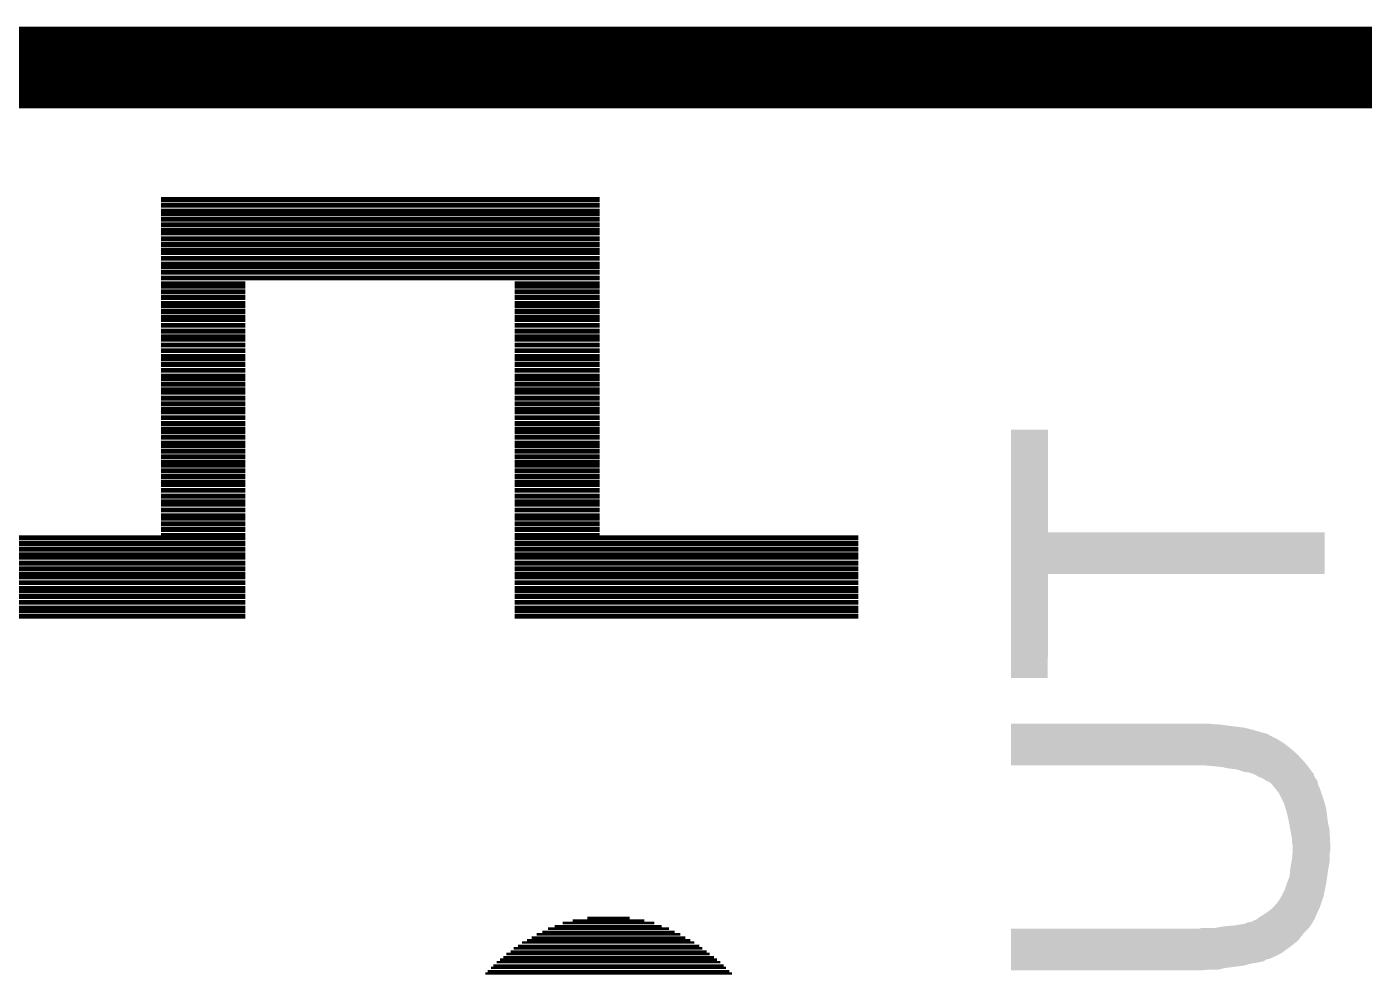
# Model space of a CAD drawing. Extents: x -1.4 to 24.3, y -3.9 to 24.9.
# Drawn here: x 4.7 to 8.861, y 21.943 to 24.892 of the extents above; entities that cross this region are included whole.
import ezdxf

# ---------------------------------------------------------------- set-up
doc = ezdxf.new("R2010")
doc.units = 0
doc.layers.add('DAC2_CLICK_V100_GKO', color=9, linetype='CONTINUOUS')
doc.layers.add('DAC2_CLICK_V100_GTO', color=11, linetype='CONTINUOUS')

msp = doc.modelspace()

# ---------------------------------------------------------------- linework, layer by layer
at = {"layer": 'DAC2_CLICK_V100_GKO', "const_width": 0.254}
msp.add_lwpolyline([(-1.27, -3.81), (-1.27, 24.765), (24.13, 24.765)], dxfattribs=at)
at = {"layer": 'DAC2_CLICK_V100_GTO', "const_width": 0.00762}
for points in [[(5.1181, 24.3586), (6.48208, 24.3586)], [(5.1181, 24.3586), (6.48208, 24.3586)], [(5.1181, 24.35098), (6.48208, 24.35098)], [(5.1181, 24.35098), (6.48208, 24.35098)], [(5.1181, 24.34082), (6.48208, 24.34082)], [(5.1181, 24.34082), (6.48208, 24.34082)], [(5.1181, 24.3332), (6.48208, 24.3332)], [(5.1181, 24.3332), (6.48208, 24.3332)], [(5.1181, 24.32304), (6.48208, 24.32304)], [(5.1181, 24.32304), (6.48208, 24.32304)], [(5.1181, 24.31542), (6.48208, 24.31542)], [(5.1181, 24.31542), (6.48208, 24.31542)], [(5.1181, 24.3078), (6.48208, 24.3078)], [(5.1181, 24.3078), (6.48208, 24.3078)], [(5.1181, 24.29764), (6.48208, 24.29764)], [(5.1181, 24.29764), (6.48208, 24.29764)], [(5.1181, 24.29002), (6.48208, 24.29002)], [(5.1181, 24.29002), (6.48208, 24.29002)], [(5.1181, 24.27986), (6.48208, 24.27986)], [(5.1181, 24.27986), (6.48208, 24.27986)], [(5.1181, 24.27224), (6.48208, 24.27224)], [(5.1181, 24.27224), (6.48208, 24.27224)], [(5.1181, 24.26208), (6.48208, 24.26208)], [(5.1181, 24.26208), (6.48208, 24.26208)], [(5.1181, 24.25446), (6.48208, 24.25446)], [(5.1181, 24.25446), (6.48208, 24.25446)], [(5.1181, 24.24684), (6.48208, 24.24684)], [(5.1181, 24.24684), (6.48208, 24.24684)], [(5.1181, 24.23668), (6.48208, 24.23668)], [(5.1181, 24.23668), (6.48208, 24.23668)], [(5.1181, 24.22906), (6.48208, 24.22906)], [(5.1181, 24.22906), (6.48208, 24.22906)], [(5.1181, 24.2189), (6.48208, 24.2189)], [(5.1181, 24.2189), (6.48208, 24.2189)], [(5.1181, 24.21128), (6.48208, 24.21128)], [(5.1181, 24.21128), (6.48208, 24.21128)], [(5.1181, 24.20112), (6.48208, 24.20112)], [(5.1181, 24.20112), (6.48208, 24.20112)], [(5.1181, 24.1935), (6.48208, 24.1935)], [(5.1181, 24.1935), (6.48208, 24.1935)], [(5.1181, 24.18588), (6.48208, 24.18588)], [(5.1181, 24.18588), (6.48208, 24.18588)], [(5.1181, 24.17572), (6.48208, 24.17572)], [(5.1181, 24.17572), (6.48208, 24.17572)], [(5.1181, 24.1681), (6.48208, 24.1681)], [(5.1181, 24.1681), (6.48208, 24.1681)], [(5.1181, 24.15794), (6.48208, 24.15794)], [(5.1181, 24.15794), (6.48208, 24.15794)], [(5.1181, 24.15032), (6.48208, 24.15032)], [(5.1181, 24.15032), (6.48208, 24.15032)], [(5.1181, 24.1427), (6.48208, 24.1427)], [(5.1181, 24.1427), (6.48208, 24.1427)], [(5.1181, 24.13254), (6.48208, 24.13254)], [(5.1181, 24.13254), (6.48208, 24.13254)], [(5.1181, 24.12492), (6.48208, 24.12492)], [(5.1181, 24.12492), (6.48208, 24.12492)], [(5.1181, 24.11476), (6.48208, 24.11476)], [(5.1181, 24.11476), (6.48208, 24.11476)], [(5.1181, 24.10714), (6.48208, 24.10714)], [(5.1181, 24.10714), (6.48208, 24.10714)], [(5.1181, 24.09698), (5.37972, 24.09698)], [(5.1181, 24.09698), (5.37972, 24.09698)], [(5.1181, 24.08936), (5.37972, 24.08936)], [(5.1181, 24.08936), (5.37972, 24.08936)], [(6.21792, 24.09698), (6.48208, 24.09698)], [(6.21792, 24.09698), (6.48208, 24.09698)], [(6.21792, 24.08936), (6.48208, 24.08936)], [(6.21792, 24.08936), (6.48208, 24.08936)], [(5.1181, 24.08174), (5.37972, 24.08174)], [(5.1181, 24.08174), (5.37972, 24.08174)], [(5.1181, 24.07158), (5.37972, 24.07158)], [(5.1181, 24.07158), (5.37972, 24.07158)], [(5.1181, 24.06396), (5.37972, 24.06396)], [(5.1181, 24.06396), (5.37972, 24.06396)], [(5.1181, 24.0538), (5.37972, 24.0538)], [(5.1181, 24.0538), (5.37972, 24.0538)], [(5.1181, 24.04618), (5.37972, 24.04618)], [(5.1181, 24.04618), (5.37972, 24.04618)], [(6.21792, 24.08174), (6.48208, 24.08174)], [(6.21792, 24.08174), (6.48208, 24.08174)], [(6.21792, 24.07158), (6.48208, 24.07158)], [(6.21792, 24.07158), (6.48208, 24.07158)], [(6.21792, 24.06396), (6.48208, 24.06396)], [(6.21792, 24.06396), (6.48208, 24.06396)], [(6.21792, 24.0538), (6.48208, 24.0538)], [(6.21792, 24.0538), (6.48208, 24.0538)], [(6.21792, 24.04618), (6.48208, 24.04618)], [(6.21792, 24.04618), (6.48208, 24.04618)], [(5.1181, 24.03602), (5.37972, 24.03602)], [(5.1181, 24.03602), (5.37972, 24.03602)], [(5.1181, 24.0284), (5.37972, 24.0284)], [(5.1181, 24.0284), (5.37972, 24.0284)], [(5.1181, 24.02078), (5.37972, 24.02078)], [(5.1181, 24.02078), (5.37972, 24.02078)], [(5.1181, 24.01062), (5.37972, 24.01062)], [(5.1181, 24.01062), (5.37972, 24.01062)], [(5.1181, 24.003), (5.37972, 24.003)], [(5.1181, 24.003), (5.37972, 24.003)], [(6.21792, 24.03602), (6.48208, 24.03602)], [(6.21792, 24.03602), (6.48208, 24.03602)], [(6.21792, 24.0284), (6.48208, 24.0284)], [(6.21792, 24.0284), (6.48208, 24.0284)], [(6.21792, 24.02078), (6.48208, 24.02078)], [(6.21792, 24.02078), (6.48208, 24.02078)], [(6.21792, 24.01062), (6.48208, 24.01062)], [(6.21792, 24.01062), (6.48208, 24.01062)], [(6.21792, 24.003), (6.48208, 24.003)], [(6.21792, 24.003), (6.48208, 24.003)], [(5.1181, 23.99284), (5.37972, 23.99284)], [(5.1181, 23.99284), (5.37972, 23.99284)], [(5.1181, 23.98522), (5.37972, 23.98522)], [(5.1181, 23.98522), (5.37972, 23.98522)], [(5.1181, 23.9776), (5.37972, 23.9776)], [(5.1181, 23.9776), (5.37972, 23.9776)], [(5.1181, 23.96744), (5.37972, 23.96744)], [(5.1181, 23.96744), (5.37972, 23.96744)], [(6.21792, 23.99284), (6.48208, 23.99284)], [(6.21792, 23.99284), (6.48208, 23.99284)], [(6.21792, 23.98522), (6.48208, 23.98522)], [(6.21792, 23.98522), (6.48208, 23.98522)], [(6.21792, 23.9776), (6.48208, 23.9776)], [(6.21792, 23.9776), (6.48208, 23.9776)], [(6.21792, 23.96744), (6.48208, 23.96744)], [(6.21792, 23.96744), (6.48208, 23.96744)], [(5.1181, 23.95982), (5.37972, 23.95982)], [(5.1181, 23.95982), (5.37972, 23.95982)], [(5.1181, 23.94966), (5.37972, 23.94966)], [(5.1181, 23.94966), (5.37972, 23.94966)], [(5.1181, 23.94204), (5.37972, 23.94204)], [(5.1181, 23.94204), (5.37972, 23.94204)], [(5.1181, 23.93188), (5.37972, 23.93188)], [(5.1181, 23.93188), (5.37972, 23.93188)], [(5.1181, 23.92426), (5.37972, 23.92426)], [(5.1181, 23.92426), (5.37972, 23.92426)], [(6.21792, 23.95982), (6.48208, 23.95982)], [(6.21792, 23.95982), (6.48208, 23.95982)], [(6.21792, 23.94966), (6.48208, 23.94966)], [(6.21792, 23.94966), (6.48208, 23.94966)], [(6.21792, 23.94204), (6.48208, 23.94204)], [(6.21792, 23.94204), (6.48208, 23.94204)], [(6.21792, 23.93188), (6.48208, 23.93188)], [(6.21792, 23.93188), (6.48208, 23.93188)], [(6.21792, 23.92426), (6.48208, 23.92426)], [(6.21792, 23.92426), (6.48208, 23.92426)], [(5.1181, 23.91664), (5.37972, 23.91664)], [(5.1181, 23.91664), (5.37972, 23.91664)], [(5.1181, 23.90648), (5.37972, 23.90648)], [(5.1181, 23.90648), (5.37972, 23.90648)], [(5.1181, 23.89886), (5.37972, 23.89886)], [(5.1181, 23.89886), (5.37972, 23.89886)], [(5.1181, 23.8887), (5.37972, 23.8887)], [(5.1181, 23.8887), (5.37972, 23.8887)], [(5.1181, 23.88108), (5.37972, 23.88108)], [(5.1181, 23.88108), (5.37972, 23.88108)], [(6.21792, 23.91664), (6.48208, 23.91664)], [(6.21792, 23.91664), (6.48208, 23.91664)], [(6.21792, 23.90648), (6.48208, 23.90648)], [(6.21792, 23.90648), (6.48208, 23.90648)], [(6.21792, 23.89886), (6.48208, 23.89886)], [(6.21792, 23.89886), (6.48208, 23.89886)], [(6.21792, 23.8887), (6.48208, 23.8887)], [(6.21792, 23.8887), (6.48208, 23.8887)], [(6.21792, 23.88108), (6.48208, 23.88108)], [(6.21792, 23.88108), (6.48208, 23.88108)], [(5.1181, 23.87092), (5.37972, 23.87092)], [(5.1181, 23.87092), (5.37972, 23.87092)], [(5.1181, 23.8633), (5.37972, 23.8633)], [(5.1181, 23.8633), (5.37972, 23.8633)], [(5.1181, 23.85568), (5.37972, 23.85568)], [(5.1181, 23.85568), (5.37972, 23.85568)], [(5.1181, 23.84552), (5.37972, 23.84552)], [(5.1181, 23.84552), (5.37972, 23.84552)], [(5.1181, 23.8379), (5.37972, 23.8379)], [(5.1181, 23.8379), (5.37972, 23.8379)], [(6.21792, 23.87092), (6.48208, 23.87092)], [(6.21792, 23.87092), (6.48208, 23.87092)], [(6.21792, 23.8633), (6.48208, 23.8633)], [(6.21792, 23.8633), (6.48208, 23.8633)], [(6.21792, 23.85568), (6.48208, 23.85568)], [(6.21792, 23.85568), (6.48208, 23.85568)], [(6.21792, 23.84552), (6.48208, 23.84552)], [(6.21792, 23.84552), (6.48208, 23.84552)], [(6.21792, 23.8379), (6.48208, 23.8379)], [(6.21792, 23.8379), (6.48208, 23.8379)], [(5.1181, 23.82774), (5.37972, 23.82774)], [(5.1181, 23.82774), (5.37972, 23.82774)], [(5.1181, 23.82012), (5.37972, 23.82012)], [(5.1181, 23.82012), (5.37972, 23.82012)], [(5.1181, 23.80996), (5.37972, 23.80996)], [(5.1181, 23.80996), (5.37972, 23.80996)], [(5.1181, 23.80234), (5.37972, 23.80234)], [(5.1181, 23.80234), (5.37972, 23.80234)], [(5.1181, 23.79472), (5.37972, 23.79472)], [(5.1181, 23.79472), (5.37972, 23.79472)], [(6.21792, 23.82774), (6.48208, 23.82774)], [(6.21792, 23.82774), (6.48208, 23.82774)], [(6.21792, 23.82012), (6.48208, 23.82012)], [(6.21792, 23.82012), (6.48208, 23.82012)], [(6.21792, 23.80996), (6.48208, 23.80996)], [(6.21792, 23.80996), (6.48208, 23.80996)], [(6.21792, 23.80234), (6.48208, 23.80234)], [(6.21792, 23.80234), (6.48208, 23.80234)], [(6.21792, 23.79472), (6.48208, 23.79472)], [(6.21792, 23.79472), (6.48208, 23.79472)], [(5.1181, 23.78456), (5.37972, 23.78456)], [(5.1181, 23.78456), (5.37972, 23.78456)], [(5.1181, 23.77694), (5.37972, 23.77694)], [(5.1181, 23.77694), (5.37972, 23.77694)], [(5.1181, 23.76678), (5.37972, 23.76678)], [(5.1181, 23.76678), (5.37972, 23.76678)], [(5.1181, 23.75916), (5.37972, 23.75916)], [(5.1181, 23.75916), (5.37972, 23.75916)], [(6.21792, 23.78456), (6.48208, 23.78456)], [(6.21792, 23.78456), (6.48208, 23.78456)], [(6.21792, 23.77694), (6.48208, 23.77694)], [(6.21792, 23.77694), (6.48208, 23.77694)], [(6.21792, 23.76678), (6.48208, 23.76678)], [(6.21792, 23.76678), (6.48208, 23.76678)], [(6.21792, 23.75916), (6.48208, 23.75916)], [(6.21792, 23.75916), (6.48208, 23.75916)], [(5.1181, 23.75154), (5.37972, 23.75154)], [(5.1181, 23.75154), (5.37972, 23.75154)], [(5.1181, 23.74138), (5.37972, 23.74138)], [(5.1181, 23.74138), (5.37972, 23.74138)], [(5.1181, 23.73376), (5.37972, 23.73376)], [(5.1181, 23.73376), (5.37972, 23.73376)], [(5.1181, 23.7236), (5.37972, 23.7236)], [(5.1181, 23.7236), (5.37972, 23.7236)], [(5.1181, 23.71598), (5.37972, 23.71598)], [(5.1181, 23.71598), (5.37972, 23.71598)], [(6.21792, 23.75154), (6.48208, 23.75154)], [(6.21792, 23.75154), (6.48208, 23.75154)], [(6.21792, 23.74138), (6.48208, 23.74138)], [(6.21792, 23.74138), (6.48208, 23.74138)], [(6.21792, 23.73376), (6.48208, 23.73376)], [(6.21792, 23.73376), (6.48208, 23.73376)], [(6.21792, 23.7236), (6.48208, 23.7236)], [(6.21792, 23.7236), (6.48208, 23.7236)], [(6.21792, 23.71598), (6.48208, 23.71598)], [(6.21792, 23.71598), (6.48208, 23.71598)], [(5.1181, 23.70582), (5.37972, 23.70582)], [(5.1181, 23.70582), (5.37972, 23.70582)], [(5.1181, 23.6982), (5.37972, 23.6982)], [(5.1181, 23.6982), (5.37972, 23.6982)], [(5.1181, 23.69058), (5.37972, 23.69058)], [(5.1181, 23.69058), (5.37972, 23.69058)], [(5.1181, 23.68042), (5.37972, 23.68042)], [(5.1181, 23.68042), (5.37972, 23.68042)], [(5.1181, 23.6728), (5.37972, 23.6728)], [(5.1181, 23.6728), (5.37972, 23.6728)], [(6.21792, 23.70582), (6.48208, 23.70582)], [(6.21792, 23.70582), (6.48208, 23.70582)], [(6.21792, 23.6982), (6.48208, 23.6982)], [(6.21792, 23.6982), (6.48208, 23.6982)], [(6.21792, 23.69058), (6.48208, 23.69058)], [(6.21792, 23.69058), (6.48208, 23.69058)], [(6.21792, 23.68042), (6.48208, 23.68042)], [(6.21792, 23.68042), (6.48208, 23.68042)], [(6.21792, 23.6728), (6.48208, 23.6728)], [(6.21792, 23.6728), (6.48208, 23.6728)], [(5.1181, 23.66264), (5.37972, 23.66264)], [(5.1181, 23.66264), (5.37972, 23.66264)], [(5.1181, 23.65502), (5.37972, 23.65502)], [(5.1181, 23.65502), (5.37972, 23.65502)], [(5.1181, 23.64486), (5.37972, 23.64486)], [(5.1181, 23.64486), (5.37972, 23.64486)], [(5.1181, 23.63724), (5.37972, 23.63724)], [(5.1181, 23.63724), (5.37972, 23.63724)], [(5.1181, 23.62962), (5.37972, 23.62962)], [(5.1181, 23.62962), (5.37972, 23.62962)], [(6.21792, 23.66264), (6.48208, 23.66264)], [(6.21792, 23.66264), (6.48208, 23.66264)], [(6.21792, 23.65502), (6.48208, 23.65502)], [(6.21792, 23.65502), (6.48208, 23.65502)], [(6.21792, 23.64486), (6.48208, 23.64486)], [(6.21792, 23.64486), (6.48208, 23.64486)], [(6.21792, 23.63724), (6.48208, 23.63724)], [(6.21792, 23.63724), (6.48208, 23.63724)], [(6.21792, 23.62962), (6.48208, 23.62962)], [(6.21792, 23.62962), (6.48208, 23.62962)], [(5.1181, 23.61946), (5.37972, 23.61946)], [(5.1181, 23.61946), (5.37972, 23.61946)], [(5.1181, 23.61184), (5.37972, 23.61184)], [(5.1181, 23.61184), (5.37972, 23.61184)], [(5.1181, 23.60168), (5.37972, 23.60168)], [(5.1181, 23.60168), (5.37972, 23.60168)], [(5.1181, 23.59406), (5.37972, 23.59406)], [(5.1181, 23.59406), (5.37972, 23.59406)], [(5.1181, 23.58644), (5.37972, 23.58644)], [(5.1181, 23.58644), (5.37972, 23.58644)], [(6.21792, 23.61946), (6.48208, 23.61946)], [(6.21792, 23.61946), (6.48208, 23.61946)], [(6.21792, 23.61184), (6.48208, 23.61184)], [(6.21792, 23.61184), (6.48208, 23.61184)], [(6.21792, 23.60168), (6.48208, 23.60168)], [(6.21792, 23.60168), (6.48208, 23.60168)], [(6.21792, 23.59406), (6.48208, 23.59406)], [(6.21792, 23.59406), (6.48208, 23.59406)], [(6.21792, 23.58644), (6.48208, 23.58644)], [(6.21792, 23.58644), (6.48208, 23.58644)], [(5.1181, 23.57628), (5.37972, 23.57628)], [(5.1181, 23.57628), (5.37972, 23.57628)], [(5.1181, 23.56866), (5.37972, 23.56866)], [(5.1181, 23.56866), (5.37972, 23.56866)], [(5.1181, 23.5585), (5.37972, 23.5585)], [(5.1181, 23.5585), (5.37972, 23.5585)], [(5.1181, 23.55088), (5.37972, 23.55088)], [(5.1181, 23.55088), (5.37972, 23.55088)], [(6.21792, 23.57628), (6.48208, 23.57628)], [(6.21792, 23.57628), (6.48208, 23.57628)], [(6.21792, 23.56866), (6.48208, 23.56866)], [(6.21792, 23.56866), (6.48208, 23.56866)], [(6.21792, 23.5585), (6.48208, 23.5585)], [(6.21792, 23.5585), (6.48208, 23.5585)], [(6.21792, 23.55088), (6.48208, 23.55088)], [(6.21792, 23.55088), (6.48208, 23.55088)], [(5.1181, 23.54072), (5.37972, 23.54072)], [(5.1181, 23.54072), (5.37972, 23.54072)], [(5.1181, 23.5331), (5.37972, 23.5331)], [(5.1181, 23.5331), (5.37972, 23.5331)], [(5.1181, 23.52548), (5.37972, 23.52548)], [(5.1181, 23.52548), (5.37972, 23.52548)], [(5.1181, 23.51532), (5.37972, 23.51532)], [(5.1181, 23.51532), (5.37972, 23.51532)], [(5.1181, 23.5077), (5.37972, 23.5077)], [(5.1181, 23.5077), (5.37972, 23.5077)], [(6.21792, 23.54072), (6.48208, 23.54072)], [(6.21792, 23.54072), (6.48208, 23.54072)], [(6.21792, 23.5331), (6.48208, 23.5331)], [(6.21792, 23.5331), (6.48208, 23.5331)], [(6.21792, 23.52548), (6.48208, 23.52548)], [(6.21792, 23.52548), (6.48208, 23.52548)], [(6.21792, 23.51532), (6.48208, 23.51532)], [(6.21792, 23.51532), (6.48208, 23.51532)], [(6.21792, 23.5077), (6.48208, 23.5077)], [(6.21792, 23.5077), (6.48208, 23.5077)], [(5.1181, 23.49754), (5.37972, 23.49754)], [(5.1181, 23.49754), (5.37972, 23.49754)], [(5.1181, 23.48992), (5.37972, 23.48992)], [(5.1181, 23.48992), (5.37972, 23.48992)], [(5.1181, 23.47976), (5.37972, 23.47976)], [(5.1181, 23.47976), (5.37972, 23.47976)], [(5.1181, 23.47214), (5.37972, 23.47214)], [(5.1181, 23.47214), (5.37972, 23.47214)], [(5.1181, 23.46452), (5.37972, 23.46452)], [(5.1181, 23.46452), (5.37972, 23.46452)], [(6.21792, 23.49754), (6.48208, 23.49754)], [(6.21792, 23.49754), (6.48208, 23.49754)], [(6.21792, 23.48992), (6.48208, 23.48992)], [(6.21792, 23.48992), (6.48208, 23.48992)], [(6.21792, 23.47976), (6.48208, 23.47976)], [(6.21792, 23.47976), (6.48208, 23.47976)], [(6.21792, 23.47214), (6.48208, 23.47214)], [(6.21792, 23.47214), (6.48208, 23.47214)], [(6.21792, 23.46452), (6.48208, 23.46452)], [(6.21792, 23.46452), (6.48208, 23.46452)], [(5.1181, 23.45436), (5.37972, 23.45436)], [(5.1181, 23.45436), (5.37972, 23.45436)], [(5.1181, 23.44674), (5.37972, 23.44674)], [(5.1181, 23.44674), (5.37972, 23.44674)], [(5.1181, 23.43658), (5.37972, 23.43658)], [(5.1181, 23.43658), (5.37972, 23.43658)], [(5.1181, 23.42896), (5.37972, 23.42896)], [(5.1181, 23.42896), (5.37972, 23.42896)], [(6.21792, 23.45436), (6.48208, 23.45436)], [(6.21792, 23.45436), (6.48208, 23.45436)], [(6.21792, 23.44674), (6.48208, 23.44674)], [(6.21792, 23.44674), (6.48208, 23.44674)], [(6.21792, 23.43658), (6.48208, 23.43658)], [(6.21792, 23.43658), (6.48208, 23.43658)], [(6.21792, 23.42896), (6.48208, 23.42896)], [(6.21792, 23.42896), (6.48208, 23.42896)], [(5.1181, 23.4188), (5.37972, 23.4188)], [(5.1181, 23.4188), (5.37972, 23.4188)], [(5.1181, 23.41118), (5.37972, 23.41118)], [(5.1181, 23.41118), (5.37972, 23.41118)], [(5.1181, 23.40356), (5.37972, 23.40356)], [(5.1181, 23.40356), (5.37972, 23.40356)], [(5.1181, 23.3934), (5.37972, 23.3934)], [(5.1181, 23.3934), (5.37972, 23.3934)], [(5.1181, 23.38578), (5.37972, 23.38578)], [(5.1181, 23.38578), (5.37972, 23.38578)], [(6.21792, 23.4188), (6.48208, 23.4188)], [(6.21792, 23.4188), (6.48208, 23.4188)], [(6.21792, 23.41118), (6.48208, 23.41118)], [(6.21792, 23.41118), (6.48208, 23.41118)], [(6.21792, 23.40356), (6.48208, 23.40356)], [(6.21792, 23.40356), (6.48208, 23.40356)], [(6.21792, 23.3934), (6.48208, 23.3934)], [(6.21792, 23.3934), (6.48208, 23.3934)], [(6.21792, 23.38578), (6.48208, 23.38578)], [(6.21792, 23.38578), (6.48208, 23.38578)], [(5.1181, 23.37562), (5.37972, 23.37562)], [(5.1181, 23.37562), (5.37972, 23.37562)], [(5.1181, 23.368), (5.37972, 23.368)], [(5.1181, 23.368), (5.37972, 23.368)], [(5.1181, 23.36038), (5.37972, 23.36038)], [(5.1181, 23.36038), (5.37972, 23.36038)], [(5.1181, 23.35022), (5.37972, 23.35022)], [(5.1181, 23.35022), (5.37972, 23.35022)], [(5.1181, 23.3426), (5.37972, 23.3426)], [(5.1181, 23.3426), (5.37972, 23.3426)], [(6.21792, 23.37562), (6.48208, 23.37562)], [(6.21792, 23.37562), (6.48208, 23.37562)], [(6.21792, 23.368), (6.48208, 23.368)], [(6.21792, 23.368), (6.48208, 23.368)], [(6.21792, 23.36038), (6.48208, 23.36038)], [(6.21792, 23.36038), (6.48208, 23.36038)], [(6.21792, 23.35022), (6.48208, 23.35022)], [(6.21792, 23.35022), (6.48208, 23.35022)], [(6.21792, 23.3426), (6.48208, 23.3426)], [(6.21792, 23.3426), (6.48208, 23.3426)], [(4.01574, 23.30704), (5.37972, 23.30704)], [(4.01574, 23.30704), (5.37972, 23.30704)], [(4.01574, 23.29942), (5.37972, 23.29942)], [(4.01574, 23.29942), (5.37972, 23.29942)], [(5.1181, 23.33244), (5.37972, 23.33244)], [(5.1181, 23.33244), (5.37972, 23.33244)], [(5.1181, 23.32482), (5.37972, 23.32482)], [(5.1181, 23.32482), (5.37972, 23.32482)], [(5.1181, 23.31466), (5.37972, 23.31466)], [(5.1181, 23.31466), (5.37972, 23.31466)], [(6.21792, 23.33244), (6.48208, 23.33244)], [(6.21792, 23.33244), (6.48208, 23.33244)], [(6.21792, 23.32482), (6.48208, 23.32482)], [(6.21792, 23.32482), (6.48208, 23.32482)], [(6.21792, 23.31466), (6.48208, 23.31466)], [(6.21792, 23.31466), (6.48208, 23.31466)], [(6.21792, 23.30704), (7.28726, 23.30704)], [(6.21792, 23.30704), (7.28726, 23.30704)], [(6.21792, 23.29942), (7.28726, 23.29942)], [(6.21792, 23.29942), (7.28726, 23.29942)], [(4.01574, 23.28926), (5.37972, 23.28926)], [(4.01574, 23.28926), (5.37972, 23.28926)], [(4.01574, 23.28164), (5.37972, 23.28164)], [(4.01574, 23.28164), (5.37972, 23.28164)], [(4.01574, 23.27148), (5.37972, 23.27148)], [(4.01574, 23.27148), (5.37972, 23.27148)], [(4.01574, 23.26386), (5.37972, 23.26386)], [(4.01574, 23.26386), (5.37972, 23.26386)], [(4.01574, 23.2537), (5.37972, 23.2537)], [(4.01574, 23.2537), (5.37972, 23.2537)], [(6.21792, 23.28926), (7.28726, 23.28926)], [(6.21792, 23.28926), (7.28726, 23.28926)], [(6.21792, 23.28164), (7.28726, 23.28164)], [(6.21792, 23.28164), (7.28726, 23.28164)], [(6.21792, 23.27148), (7.28726, 23.27148)], [(6.21792, 23.27148), (7.28726, 23.27148)], [(6.21792, 23.26386), (7.28726, 23.26386)], [(6.21792, 23.26386), (7.28726, 23.26386)], [(6.21792, 23.2537), (7.28726, 23.2537)], [(6.21792, 23.2537), (7.28726, 23.2537)], [(4.01574, 23.24608), (5.37972, 23.24608)], [(4.01574, 23.24608), (5.37972, 23.24608)], [(4.01574, 23.23846), (5.37972, 23.23846)], [(4.01574, 23.23846), (5.37972, 23.23846)], [(4.01574, 23.2283), (5.37972, 23.2283)], [(4.01574, 23.2283), (5.37972, 23.2283)], [(4.01574, 23.22068), (5.37972, 23.22068)], [(4.01574, 23.22068), (5.37972, 23.22068)], [(6.21792, 23.24608), (7.28726, 23.24608)], [(6.21792, 23.24608), (7.28726, 23.24608)], [(6.21792, 23.23846), (7.28726, 23.23846)], [(6.21792, 23.23846), (7.28726, 23.23846)], [(6.21792, 23.2283), (7.28726, 23.2283)], [(6.21792, 23.2283), (7.28726, 23.2283)], [(6.21792, 23.22068), (7.28726, 23.22068)], [(6.21792, 23.22068), (7.28726, 23.22068)], [(4.01574, 23.21052), (5.37972, 23.21052)], [(4.01574, 23.21052), (5.37972, 23.21052)], [(4.01574, 23.2029), (5.37972, 23.2029)], [(4.01574, 23.2029), (5.37972, 23.2029)], [(4.01574, 23.19274), (5.37972, 23.19274)], [(4.01574, 23.19274), (5.37972, 23.19274)], [(4.01574, 23.18512), (5.37972, 23.18512)], [(4.01574, 23.18512), (5.37972, 23.18512)], [(4.01574, 23.1775), (5.37972, 23.1775)], [(4.01574, 23.1775), (5.37972, 23.1775)], [(6.21792, 23.21052), (7.28726, 23.21052)], [(6.21792, 23.21052), (7.28726, 23.21052)], [(6.21792, 23.2029), (7.28726, 23.2029)], [(6.21792, 23.2029), (7.28726, 23.2029)], [(6.21792, 23.19274), (7.28726, 23.19274)], [(6.21792, 23.19274), (7.28726, 23.19274)], [(6.21792, 23.18512), (7.28726, 23.18512)], [(6.21792, 23.18512), (7.28726, 23.18512)], [(6.21792, 23.1775), (7.28726, 23.1775)], [(6.21792, 23.1775), (7.28726, 23.1775)], [(4.01574, 23.16734), (5.37972, 23.16734)], [(4.01574, 23.16734), (5.37972, 23.16734)], [(4.01574, 23.15972), (5.37972, 23.15972)], [(4.01574, 23.15972), (5.37972, 23.15972)], [(4.01574, 23.14956), (5.37972, 23.14956)], [(4.01574, 23.14956), (5.37972, 23.14956)], [(4.01574, 23.14194), (5.37972, 23.14194)], [(4.01574, 23.14194), (5.37972, 23.14194)], [(4.01574, 23.13432), (5.37972, 23.13432)], [(4.01574, 23.13432), (5.37972, 23.13432)], [(6.21792, 23.16734), (7.28726, 23.16734)], [(6.21792, 23.16734), (7.28726, 23.16734)], [(6.21792, 23.15972), (7.28726, 23.15972)], [(6.21792, 23.15972), (7.28726, 23.15972)], [(6.21792, 23.14956), (7.28726, 23.14956)], [(6.21792, 23.14956), (7.28726, 23.14956)], [(6.21792, 23.14194), (7.28726, 23.14194)], [(6.21792, 23.14194), (7.28726, 23.14194)], [(6.21792, 23.13432), (7.28726, 23.13432)], [(6.21792, 23.13432), (7.28726, 23.13432)], [(4.01574, 23.12416), (5.37972, 23.12416)], [(4.01574, 23.12416), (5.37972, 23.12416)], [(4.01574, 23.11654), (5.37972, 23.11654)], [(4.01574, 23.11654), (5.37972, 23.11654)], [(4.01574, 23.10638), (5.37972, 23.10638)], [(4.01574, 23.10638), (5.37972, 23.10638)], [(4.01574, 23.09876), (5.37972, 23.09876)], [(4.01574, 23.09876), (5.37972, 23.09876)], [(4.01574, 23.0886), (5.37972, 23.0886)], [(4.01574, 23.0886), (5.37972, 23.0886)], [(6.21792, 23.12416), (7.28726, 23.12416)], [(6.21792, 23.12416), (7.28726, 23.12416)], [(6.21792, 23.11654), (7.28726, 23.11654)], [(6.21792, 23.11654), (7.28726, 23.11654)], [(6.21792, 23.10638), (7.28726, 23.10638)], [(6.21792, 23.10638), (7.28726, 23.10638)], [(6.21792, 23.09876), (7.28726, 23.09876)], [(6.21792, 23.09876), (7.28726, 23.09876)], [(6.21792, 23.0886), (7.28726, 23.0886)], [(6.21792, 23.0886), (7.28726, 23.0886)], [(4.01574, 23.08098), (5.37972, 23.08098)], [(4.01574, 23.08098), (5.37972, 23.08098)], [(4.01574, 23.07336), (5.37972, 23.07336)], [(4.01574, 23.07336), (5.37972, 23.07336)], [(4.01574, 23.0632), (5.37972, 23.0632)], [(4.01574, 23.0632), (5.37972, 23.0632)], [(4.01574, 23.05558), (5.37972, 23.05558)], [(4.01574, 23.05558), (5.37972, 23.05558)], [(6.21792, 23.08098), (7.28726, 23.08098)], [(6.21792, 23.08098), (7.28726, 23.08098)], [(6.21792, 23.07336), (7.28726, 23.07336)], [(6.21792, 23.07336), (7.28726, 23.07336)], [(6.21792, 23.0632), (7.28726, 23.0632)], [(6.21792, 23.0632), (7.28726, 23.0632)], [(6.21792, 23.05558), (7.28726, 23.05558)], [(6.21792, 23.05558), (7.28726, 23.05558)], [(6.34238, 22.09546), (6.67512, 22.09546)], [(6.34238, 22.09546), (6.67512, 22.09546)], [(6.36778, 22.10562), (6.65226, 22.10562)], [(6.36778, 22.10562), (6.65226, 22.10562)], [(6.39826, 22.11324), (6.62178, 22.11324)], [(6.39826, 22.11324), (6.62178, 22.11324)], [(6.44398, 22.12086), (6.57606, 22.12086)], [(6.44398, 22.12086), (6.57606, 22.12086)], [(6.25602, 22.05228), (6.76402, 22.05228)], [(6.25602, 22.05228), (6.76402, 22.05228)], [(6.27126, 22.0599), (6.74878, 22.0599)], [(6.27126, 22.0599), (6.74878, 22.0599)], [(6.2865, 22.07006), (6.73354, 22.07006)], [(6.2865, 22.07006), (6.73354, 22.07006)], [(6.30428, 22.07768), (6.71576, 22.07768)], [(6.30428, 22.07768), (6.71576, 22.07768)], [(6.32206, 22.08784), (6.69798, 22.08784)], [(6.32206, 22.08784), (6.69798, 22.08784)], [(6.19252, 22.0091), (6.82498, 22.0091)], [(6.19252, 22.0091), (6.82498, 22.0091)], [(6.20522, 22.01672), (6.81482, 22.01672)], [(6.20522, 22.01672), (6.81482, 22.01672)], [(6.21538, 22.02688), (6.80212, 22.02688)], [(6.21538, 22.02688), (6.80212, 22.02688)], [(6.22808, 22.0345), (6.79196, 22.0345)], [(6.22808, 22.0345), (6.79196, 22.0345)], [(6.24078, 22.04466), (6.77672, 22.04466)], [(6.24078, 22.04466), (6.77672, 22.04466)], [(6.14426, 21.96592), (6.87578, 21.96592)], [(6.14426, 21.96592), (6.87578, 21.96592)], [(6.15188, 21.97354), (6.86816, 21.97354)], [(6.15188, 21.97354), (6.86816, 21.97354)], [(6.16204, 21.9837), (6.858, 21.9837)], [(6.16204, 21.9837), (6.858, 21.9837)], [(6.1722, 21.99132), (6.84784, 21.99132)], [(6.1722, 21.99132), (6.84784, 21.99132)], [(6.18236, 21.99894), (6.83768, 21.99894)], [(6.18236, 21.99894), (6.83768, 21.99894)], [(6.12648, 21.94814), (6.89356, 21.94814)], [(6.12648, 21.94814), (6.89356, 21.94814)], [(6.1341, 21.95576), (6.88594, 21.95576)], [(6.1341, 21.95576), (6.88594, 21.95576)]]:
    msp.add_lwpolyline(points, dxfattribs=at)
at = {"layer": 'DAC2_CLICK_V100_GTO'}
for points in [[(7.762252, 23.31974), (7.76226, 23.639758), (7.876562, 23.31974), (7.87654, 23.639758)], [(7.76226, 23.639758), (7.762262, 23.63978), (7.87654, 23.639758), (7.762262, 23.63978)], [(7.762248, 23.1902), (7.762252, 23.319718), (8.737578, 23.1902), (8.7376, 23.319718)], [(7.762252, 23.319718), (7.762252, 23.31974), (8.7376, 23.319718), (7.876562, 23.31974)], [(7.76224, 22.867642), (7.762248, 23.190178), (7.876518, 22.867642), (7.87654, 23.190178)], [(7.762248, 23.190178), (7.762248, 23.1902), (7.87654, 23.190178), (8.737578, 23.1902)], [(7.876518, 22.86762), (7.76224, 22.867642), (7.876518, 22.86762), (7.876518, 22.867642)], [(7.762258, 22.71268), (7.76226, 22.71776), (8.488682, 22.71268), (8.44804, 22.71776)], [(7.76226, 22.72284), (7.762262, 22.72538), (8.394702, 22.72284), (8.37692, 22.72538)], [(7.76226, 22.71776), (7.76226, 22.72284), (8.44804, 22.71776), (8.40994, 22.72284)], [(7.76225, 22.66442), (7.762252, 22.67712), (8.6106, 22.66442), (8.590278, 22.67712)], [(7.762252, 22.67712), (7.762254, 22.689818), (8.590278, 22.67712), (8.564884, 22.689818)], [(7.762254, 22.689818), (7.762256, 22.692356), (8.564884, 22.689818), (8.562342, 22.692356)], [(7.762256, 22.692356), (7.762258, 22.70252), (8.562342, 22.692356), (8.52678, 22.70252)], [(7.762258, 22.70252), (7.762258, 22.71268), (8.52678, 22.70252), (8.488682, 22.71268)], [(7.762244, 22.62632), (7.762248, 22.64664), (8.65632, 22.62632), (8.63346, 22.64664)], [(7.762248, 22.64664), (7.76225, 22.66442), (8.63346, 22.64664), (8.6106, 22.66442)], [(7.76224, 22.600922), (7.762244, 22.62632), (8.679178, 22.600922), (8.65632, 22.62632)], [(7.76224, 22.595862), (7.76224, 22.600922), (8.682974, 22.595862), (8.679178, 22.600922)], [(8.359142, 22.59584), (7.76224, 22.595862), (8.68299, 22.59584), (8.682974, 22.595862)], [(8.38962, 22.5933), (8.359142, 22.59584), (8.684896, 22.5933), (8.68299, 22.59584)], [(8.415022, 22.59076), (8.38962, 22.5933), (8.686802, 22.59076), (8.684896, 22.5933)], [(8.440422, 22.58568), (8.415022, 22.59076), (8.690612, 22.58568), (8.686802, 22.59076)], [(8.463278, 22.58314), (8.440422, 22.58568), (8.692516, 22.58314), (8.690612, 22.58568)], [(8.486138, 22.575522), (8.463278, 22.58314), (8.698232, 22.575522), (8.692516, 22.58314)], [(8.503918, 22.57298), (8.486138, 22.575522), (8.700138, 22.57298), (8.698232, 22.575522)], [(8.51154, 22.57044), (8.503918, 22.57298), (8.702042, 22.57044), (8.700138, 22.57298)], [(8.51916, 22.5679), (8.51154, 22.57044), (8.704576, 22.5679), (8.702042, 22.57044)], [(8.51917, 22.567894), (8.51916, 22.5679), (8.70458, 22.567894), (8.704576, 22.5679)], [(8.527636, 22.562814), (8.51917, 22.567894), (8.704584, 22.562814), (8.70458, 22.567894)], [(8.531858, 22.56028), (8.527636, 22.562814), (8.706274, 22.56028), (8.704584, 22.562814)], [(8.54456, 22.5552), (8.531858, 22.56028), (8.709662, 22.5552), (8.706274, 22.56028)], [(8.552178, 22.550122), (8.54456, 22.5552), (8.713046, 22.550122), (8.709662, 22.5552)], [(8.557266, 22.547578), (8.552178, 22.550122), (8.714742, 22.547578), (8.713046, 22.550122)], [(8.567416, 22.542502), (8.557266, 22.547578), (8.715758, 22.542502), (8.714742, 22.547578)], [(8.57504, 22.53488), (8.567416, 22.542502), (8.717282, 22.53488), (8.715758, 22.542502)], [(8.575042, 22.534878), (8.57504, 22.53488), (8.717282, 22.534878), (8.717282, 22.53488)], [(8.58317, 22.524718), (8.575042, 22.534878), (8.72236, 22.524718), (8.717282, 22.534878)], [(8.59536, 22.50948), (8.58317, 22.524718), (8.72744, 22.50948), (8.72236, 22.524718)], [(8.6106, 22.479), (8.59536, 22.50948), (8.737598, 22.479), (8.72744, 22.50948)], [(8.616854, 22.458678), (8.6106, 22.479), (8.74268, 22.458678), (8.737598, 22.479)], [(8.62076, 22.445978), (8.616854, 22.458678), (8.744268, 22.445978), (8.74268, 22.458678)], [(8.626748, 22.418042), (8.62076, 22.445978), (8.74776, 22.418042), (8.744268, 22.445978)], [(8.62838, 22.41042), (8.626748, 22.418042), (8.749454, 22.41042), (8.74776, 22.418042)], [(8.630922, 22.395178), (8.62838, 22.41042), (8.75284, 22.395178), (8.749454, 22.41042)], [(8.63346, 22.37994), (8.630922, 22.395178), (8.753602, 22.37994), (8.75284, 22.395178)], [(8.636, 22.367242), (8.63346, 22.37994), (8.754238, 22.367242), (8.753602, 22.37994)], [(8.636, 22.354544), (8.636, 22.367242), (8.754872, 22.354544), (8.754238, 22.367242)], [(8.638538, 22.346922), (8.636, 22.354544), (8.755254, 22.346922), (8.754872, 22.354544)], [(8.63854, 22.34438), (8.638538, 22.346922), (8.75538, 22.34438), (8.755254, 22.346922)], [(8.63854, 22.331678), (8.63854, 22.34438), (8.75538, 22.331678), (8.75538, 22.34438)], [(8.634614, 22.296118), (8.636, 22.303738), (8.75284, 22.296118), (8.75284, 22.303738)], [(8.636, 22.303738), (8.637616, 22.321518), (8.75284, 22.303738), (8.75284, 22.321518)], [(8.637616, 22.321518), (8.63854, 22.331678), (8.75284, 22.321518), (8.75538, 22.331678)], [(8.62838, 22.250402), (8.629902, 22.26564), (8.745582, 22.250402), (8.74776, 22.26564)], [(8.629902, 22.26564), (8.63092, 22.2758), (8.74776, 22.26564), (8.749452, 22.2758)], [(8.63092, 22.2758), (8.634614, 22.296118), (8.749452, 22.2758), (8.75284, 22.296118)], [(8.61568, 22.214838), (8.62076, 22.23008), (8.73963, 22.214838), (8.742678, 22.23008)], [(8.62076, 22.230082), (8.62838, 22.250402), (8.74268, 22.230082), (8.745582, 22.250402)], [(8.62076, 22.23008), (8.62076, 22.230082), (8.742678, 22.23008), (8.74268, 22.230082)], [(8.59282, 22.171662), (8.605516, 22.19198), (8.728286, 22.171662), (8.735058, 22.19198)], [(8.605516, 22.19198), (8.60552, 22.191984), (8.735058, 22.19198), (8.735058, 22.191984)], [(8.60552, 22.191984), (8.605524, 22.194526), (8.735058, 22.191984), (8.735566, 22.194526)], [(8.605524, 22.194526), (8.6106, 22.20214), (8.735566, 22.194526), (8.73709, 22.20214)], [(8.6106, 22.20214), (8.61568, 22.214838), (8.73709, 22.20214), (8.73963, 22.214838)], [(8.5471, 22.131018), (8.56234, 22.14118), (8.711808, 22.131018), (8.716498, 22.14118)], [(8.56234, 22.14118), (8.577582, 22.15388), (8.716498, 22.14118), (8.72236, 22.15388)], [(8.577582, 22.15388), (8.59282, 22.171662), (8.72236, 22.15388), (8.728286, 22.171662)], [(8.397242, 22.09038), (8.427718, 22.09546), (8.689338, 22.09038), (8.692726, 22.09546)], [(8.427718, 22.09546), (8.4582, 22.098), (8.692726, 22.09546), (8.694418, 22.098)], [(8.4582, 22.098), (8.488682, 22.103082), (8.694418, 22.098), (8.697806, 22.103082)], [(8.488682, 22.103082), (8.495024, 22.105618), (8.697806, 22.103082), (8.699498, 22.105618)], [(8.495024, 22.105618), (8.501382, 22.10816), (8.699498, 22.105618), (8.700768, 22.10816)], [(8.501382, 22.10816), (8.514084, 22.110704), (8.700768, 22.10816), (8.70204, 22.110704)], [(8.514084, 22.110704), (8.516624, 22.11324), (8.70204, 22.110704), (8.703308, 22.11324)], [(8.516624, 22.11324), (8.524224, 22.115776), (8.703308, 22.11324), (8.704578, 22.115776)], [(8.524224, 22.115776), (8.524242, 22.115782), (8.704578, 22.115776), (8.704582, 22.115782)], [(8.524242, 22.115782), (8.527618, 22.118314), (8.704582, 22.115782), (8.707114, 22.118314)], [(8.527618, 22.118314), (8.531006, 22.120856), (8.707114, 22.118314), (8.70712, 22.120856)], [(8.531006, 22.120856), (8.534402, 22.123402), (8.70712, 22.120856), (8.708294, 22.123402)], [(8.534402, 22.123402), (8.5471, 22.131018), (8.708294, 22.123402), (8.711808, 22.131018)], [(7.76226, 22.072598), (7.762262, 22.08784), (8.67156, 22.072598), (8.6868, 22.08784)], [(7.76226, 22.049738), (7.76226, 22.072598), (8.653778, 22.049738), (8.67156, 22.072598)], [(8.346442, 22.08784), (8.356594, 22.090378), (8.6868, 22.08784), (8.689338, 22.090378)], [(8.356594, 22.090378), (8.356602, 22.09038), (8.689338, 22.090378), (8.689338, 22.09038)], [(7.76226, 22.03196), (7.76226, 22.049738), (8.63092, 22.03196), (8.653778, 22.049738)], [(7.76226, 22.01164), (7.76226, 22.03196), (8.602978, 22.01164), (8.63092, 22.03196)], [(7.76226, 21.9964), (7.76226, 22.01164), (8.572496, 21.9964), (8.602978, 22.01164)], [(7.76226, 21.996394), (7.76226, 21.9964), (8.569954, 21.996394), (8.572496, 21.9964)], [(7.76226, 21.99386), (7.76226, 21.996394), (8.567414, 21.99386), (8.569954, 21.996394)], [(7.76226, 21.993858), (7.76226, 21.99386), (8.562338, 21.993858), (8.567414, 21.99386)], [(7.76226, 21.991318), (7.76226, 21.993858), (8.554716, 21.991318), (8.562338, 21.993858)], [(7.76226, 21.986238), (7.76226, 21.991318), (8.547098, 21.986238), (8.554716, 21.991318)], [(7.76226, 21.98116), (7.76226, 21.986238), (8.5217, 21.98116), (8.547098, 21.986238)], [(7.76226, 21.97862), (7.76226, 21.98116), (8.506458, 21.97862), (8.5217, 21.98116)], [(7.76226, 21.97354), (7.76226, 21.97862), (8.488678, 21.97354), (8.506458, 21.97862)], [(7.76226, 21.971), (7.76226, 21.97354), (8.4709, 21.971), (8.488678, 21.97354)], [(7.76226, 21.96592), (7.76226, 21.971), (8.430262, 21.96592), (8.4709, 21.971)], [(7.76226, 21.96084), (7.76226, 21.96592), (8.407398, 21.96084), (8.430262, 21.96592)], [(7.76226, 21.958302), (7.76226, 21.96084), (8.354082, 21.958302), (8.382, 21.96084)], [(8.354062, 21.9583), (7.76226, 21.958302), (8.354062, 21.9583), (8.354082, 21.958302)]]:
    msp.add_solid(points, dxfattribs=at)

doc.saveas('drawing.dxf')
